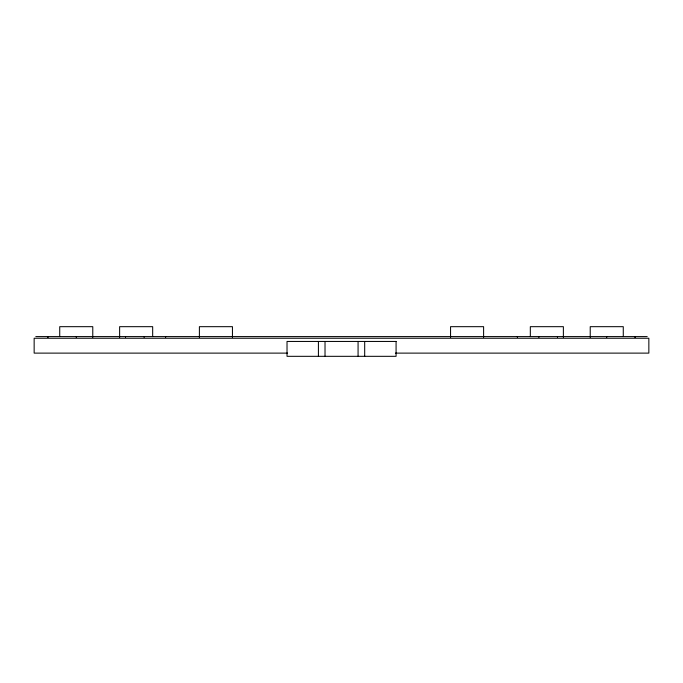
<?xml version="1.0" encoding="UTF-8"?>
<svg xmlns="http://www.w3.org/2000/svg" width="683" height="683" viewBox="0 0 683 683"><rect width="100%" height="100%" fill="white"/><g stroke="black" fill="none" stroke-linecap="round" stroke-linejoin="round"><path stroke-width="1.02" d="M165.627 337.428L165.627 336.591M35.806 336.591L647.194 336.591M287.569 353.12L34.15 353.12L34.15 338.247L648.85 338.247L648.85 353.12L395.431 353.12M517.373 336.591L517.373 337.428M635.258 336.591L635.258 337.428M635.062 336.591L635.062 337.428M623.272 336.591L623.272 326.679L590.223 326.679L590.223 337.428M606.743 336.591L606.743 337.428M563.373 337.428L563.373 326.679L530.324 326.679L530.324 336.591M557.473 336.591L557.473 337.428M538.887 336.591L538.887 337.428M483.607 337.428L483.607 326.679L450.558 326.679L450.558 337.428M364.688 341.449L364.688 356.321M358.071 341.449L358.071 356.321M325.023 341.449L325.023 356.321M318.415 341.449L318.415 356.321M232.442 337.428L232.442 326.679L199.393 326.679L199.393 337.428M152.676 336.591L152.676 326.679L119.627 326.679L119.627 337.428M144.113 336.591L144.113 337.428M125.527 336.591L125.527 337.428M92.777 337.428L92.777 326.679L59.728 326.679L59.728 336.591M76.257 336.591L76.257 337.428M47.938 336.591L47.938 337.428M47.742 336.591L47.742 337.428M396.08 341.449L287.022 341.449L287.022 356.321L396.08 356.321L396.08 341.449"/></g></svg>
